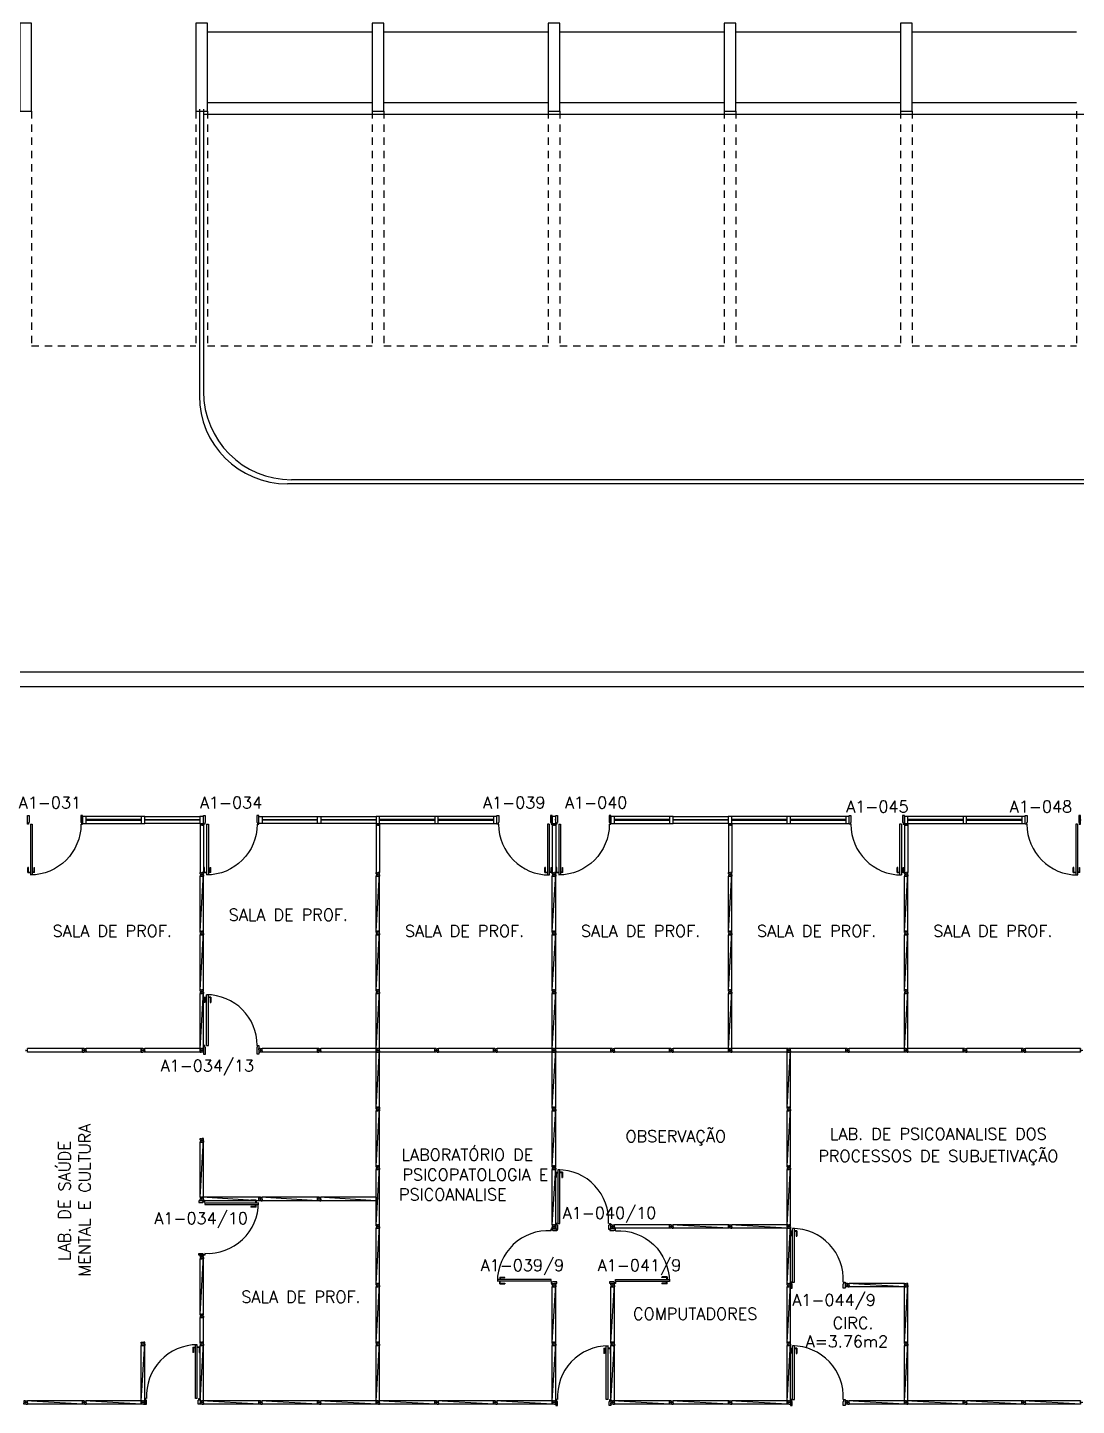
# Model space of a CAD drawing. Header units: millimetres. Extents: x 2641 to 2879, y 1208 to 1302.
# Drawn here: x 2684.07 to 2701.93, y 1226.85 to 1250.32 of the extents above; entities that cross this region are included whole.
import ezdxf
from ezdxf.enums import TextEntityAlignment as Align

# ---------------------------------------------------------------- set-up
doc = ezdxf.new("R2010")
doc.units = ezdxf.units.MM
doc.linetypes.add('HIDDEN2', pattern=[0.1875, 0.125, -0.0625])
for name, color, linetype in [('AREA', 2, 'Continuous'), ('BANC', 2, 'Continuous'), ('DIV', 2, 'Continuous'), ('ESTR', 3, 'Continuous'), ('PISO', 1, 'Continuous'), ('PROJ', 1, 'HIDDEN2'), ('TEXTO', 2, 'Continuous'), ('TEXTO-ENDEREÇO', 2, 'Continuous')]:
    doc.layers.add(name, color=color, linetype=linetype)
doc.styles.add('UNB-100', font='simplex.shx', dxfattribs={"height": 0.2})
doc.styles.add('UNB-100-1', font='simplex.shx', dxfattribs={"height": 0.2})

# ---------------------------------------------------------------- blocks, each defined once
blk = doc.blocks.new('PILAR-SLS')
blk.add_lwpolyline([(0.003, -44.497), (0.203, -44.497), (0.203, -42.997), (0.003, -42.997)], close=True)
blk = doc.blocks.new('DIV-SLS')
for p, q in [((-0.0051, 0), (0.0051, 0)), ((0, -0.0051), (0, 0.0051)), ((0.0205, 0.006), (0.03, 0.006)), ((0.0205, -0.006), (0.0205, 0.006)), ((0.03, 0.03), (0.97, 0.03)), ((0.03, 0.03), (0.03, -0.03)), ((0.03, 0.009), (0.03, 0.027)), ((0.03, 0.005), (0.03, -0.005)), ((0.97, 0.03), (0.97, -0.03)), ((0.9795, 0.006), (0.97, 0.006)), ((0.97, 0.005), (0.97, -0.005)), ((0.9795, -0.006), (0.9795, 0.006)), ((1.0051, 0), (0.9949, 0)), ((0.9949, 0), (1.0051, 0)), ((1, -0.0051), (1, 0.0051)), ((0.0205, -0.006), (0.03, -0.006)), ((0.03, -0.03), (0.03, -0.009)), ((0.03, -0.009), (0.03, -0.027)), ((0.03, -0.03), (0.97, -0.03)), ((0.9795, -0.006), (0.97, -0.006))]:
    blk.add_line(p, q)
blk = doc.blocks.new('DIVMT-SLS')
for p, q in [((-0.03, 0.03), (-0.03, 0.006)), ((-0.008, 0.03), (-0.03, 0.03)), ((-0.0185, 0.006), (-0.03, 0.006)), ((-0.0185, -0.006), (-0.0185, 0.006)), ((-0.008, 0.03), (-0.008, 0.02)), ((-0.008, 0.02), (0.008, 0.02)), ((-0.0051, 0), (0.0051, 0)), ((0.0051, 0), (-0.0051, 0)), ((-0.0051, 0), (0.0051, 0)), ((0.97, -0.03), (0, 0.03)), ((0, -0.0051), (0, 0.0051)), ((0, 0.0051), (0, -0.0051)), ((0.008, 0.03), (0.008, 0.02)), ((0.008, 0.03), (0.03, 0.03)), ((0.0205, 0.006), (0.03, 0.006)), ((0.0205, -0.006), (0.0205, 0.006)), ((0.0205, 0.006), (0.0205, -0.006)), ((0.0205, 0.006), (0.03, 0.006)), ((0.97, 0.03), (0.03, 0.03)), ((0.03, 0.006), (0.03, 0.03)), ((0.03, -0.03), (0.03, 0.03)), ((0.03, -0.005), (0.03, 0.005)), ((0.97, 0.03), (0.97, 0.009)), ((0.97, 0.009), (0.97, 0.027)), ((0.9795, 0.006), (0.97, 0.006)), ((0.97, -0.005), (0.97, 0.005)), ((0.9795, 0.006), (0.9795, -0.006)), ((1.0051, 0), (0.9949, 0)), ((1, 0.0051), (1, -0.0051)), ((-0.0185, -0.006), (-0.03, -0.006)), ((-0.03, -0.03), (-0.03, -0.006)), ((-0.008, -0.03), (-0.03, -0.03)), ((-0.008, -0.03), (-0.008, -0.02)), ((-0.008, -0.02), (0.008, -0.02)), ((0.008, -0.03), (0.008, -0.02)), ((0.008, -0.03), (0.03, -0.03)), ((0.0205, -0.006), (0.03, -0.006)), ((0.0205, -0.006), (0.03, -0.006)), ((0.03, -0.006), (0.03, -0.03)), ((0.97, -0.03), (0.03, -0.03)), ((0.9795, -0.006), (0.97, -0.006)), ((0.97, -0.009), (0.97, -0.027))]:
    blk.add_line(p, q)
blk = doc.blocks.new('PDV1E-SLS')
at = {"layer": 'DIV'}
for p, q in [((-0.94, 0.075), (-0.91, 0.075)), ((-0.94, 0.06), (-0.94, 0.075)), ((-0.94, -0.06), (-0.94, 0.06)), ((-0.91, 0.075), (-0.91, -0.045)), ((0, 0.075), (-0.03, 0.075)), ((-0.03, 0.075), (-0.03, -0.045)), ((0, 0.06), (0, 0.075)), ((0, -0.06), (0, 0.06)), ((0, 0), (0.012, 0)), ((-0.94, -0.075), (-0.94, -0.06)), ((-0.92, -0.075), (-0.94, -0.075)), ((-0.92, -0.045), (-0.92, -0.075)), ((-0.92, -0.045), (-0.91, -0.045)), ((-0.082, -0.075), (-0.082, -0.94)), ((-0.052, -0.075), (-0.082, -0.075)), ((-0.052, -0.075), (-0.052, -0.94)), ((-0.02, -0.045), (-0.03, -0.045)), ((-0.02, -0.045), (-0.02, -0.075)), ((-0.02, -0.075), (0, -0.075)), ((0, -0.075), (0, -0.06)), ((-0.114, -0.81), (-0.124, -0.81)), ((-0.124, -0.9), (-0.124, -0.81)), ((-0.124, -0.9), (-0.084, -0.9)), ((-0.114, -0.89), (-0.114, -0.81)), ((-0.114, -0.89), (-0.084, -0.89)), ((-0.019, -0.89), (-0.049, -0.89)), ((-0.009, -0.9), (-0.049, -0.9)), ((-0.019, -0.81), (-0.009, -0.81)), ((-0.019, -0.89), (-0.019, -0.81)), ((-0.009, -0.9), (-0.009, -0.81)), ((-0.082, -0.94), (-0.052, -0.94))]:
    blk.add_line(p, q, dxfattribs=at)
blk.add_arc((-0.048, -0.075), 0.865, 180, 270, dxfattribs=at)
blk = doc.blocks.new('PDV2E-SLS')
at = {"layer": 'DIV'}
for p, q in [((0.065, 0.05), (0.065, 0.965)), ((0.095, 0.965), (0.065, 0.965)), ((0.095, 0.05), (0.095, 0.965)), ((0.023, 0.925), (0.063, 0.925)), ((0.023, 0.925), (0.023, 0.835)), ((0.033, 0.835), (0.023, 0.835)), ((0.033, 0.915), (0.063, 0.915)), ((0.033, 0.915), (0.033, 0.835)), ((0.138, 0.925), (0.097, 0.925)), ((0.128, 0.915), (0.097, 0.915)), ((0.128, 0.915), (0.128, 0.835)), ((0.128, 0.835), (0.137, 0.835)), ((0.138, 0.925), (0.138, 0.835)), ((0.049, 0.05), (0.029, 0.05)), ((0.029, 0.05), (0.029, 0.035)), ((0.029, 0.035), (0.029, -0.035)), ((0.049, 0.02), (0.049, 0.05)), ((0.049, 0.02), (0.059, 0.02)), ((0.059, -0.05), (0.059, 0.02)), ((0.065, 0.05), (0.095, 0.05)), ((0.928, -0.05), (0.928, 0.02)), ((0.938, 0.02), (0.928, 0.02)), ((0.938, 0.05), (0.958, 0.05)), ((0.938, 0.02), (0.938, 0.05)), ((0.958, 0.05), (0.958, 0.035)), ((0.958, 0.035), (0.958, -0.035)), ((0.029, -0.035), (0.029, -0.05)), ((0.029, -0.05), (0.059, -0.05)), ((0.958, -0.05), (0.928, -0.05)), ((0.958, -0.035), (0.958, -0.05))]:
    blk.add_line(p, q, dxfattribs=at)
blk.add_arc((0.062, 0.1), 0.865, 356.6786, 90, dxfattribs=at)
blk = doc.blocks.new('A$C4205519C')
at = {"layer": 'DIV'}
for p, q in [((0, 0.038), (0, 0.06)), ((0.024, 0.06), (0, 0.06)), ((0, 0.038), (0.01, 0.038)), ((0, 0.022), (0, 0)), ((0, 0.022), (0.01, 0.022)), ((0, 0), (0.024, 0)), ((0.01, 0.022), (0.01, 0.038)), ((0.024, 0.051), (0.024, 0.06)), ((0.024, 0.051), (0.024, 0.06)), ((0.024, 0.051), (0.036, 0.051)), ((0.036, 0.051), (0.024, 0.051)), ((0.036, 0.012), (0.024, 0.012)), ((0.024, 0.012), (0.024, 0)), ((0.025, 0.03), (0.035, 0.03)), ((0.035, 0.03), (0.025, 0.03)), ((0.03, 0.025), (0.03, 0.035)), ((0.03, 0.035), (0.03, 0.025)), ((0.03, 0.025), (0.03, 0.035)), ((0.036, 0.051), (0.036, 0.06)), ((0.036, 0.051), (0.036, 0.06)), ((0.036, 0.06), (0.06, 0.06)), ((0.036, 0.012), (0.036, 0)), ((0.06, 0), (0.036, 0)), ((0.05, 0.022), (0.05, 0.038)), ((0.06, 0.038), (0.05, 0.038)), ((0.06, 0.022), (0.05, 0.022)), ((0.06, 0.038), (0.06, 0.06)), ((0.06, 0.022), (0.06, 0))]:
    blk.add_line(p, q, dxfattribs=at)
blk = doc.blocks.new('PDV2D-SLS')
at = {"layer": 'DIV'}
for p, q in [((0.03, 0.05), (0.06, 0.05)), ((0.03, 0.035), (0.03, 0.05)), ((0.03, -0.035), (0.03, 0.035)), ((0.06, 0.05), (0.06, -0.02)), ((0.941, 0.05), (0.941, -0.02)), ((0.971, 0.05), (0.941, 0.05)), ((0.971, 0.035), (0.971, 0.05)), ((0.971, -0.035), (0.971, 0.035)), ((0.03, -0.05), (0.03, -0.035)), ((0.05, -0.05), (0.03, -0.05)), ((0.05, -0.02), (0.06, -0.02)), ((0.05, -0.02), (0.05, -0.05)), ((0.079, -0.05), (0.109, -0.05)), ((0.079, -0.05), (0.079, -0.965)), ((0.109, -0.05), (0.109, -0.965)), ((0.951, -0.02), (0.941, -0.02)), ((0.951, -0.02), (0.951, -0.05)), ((0.951, -0.05), (0.971, -0.05)), ((0.971, -0.05), (0.971, -0.035)), ((0.036, -0.925), (0.036, -0.835)), ((0.046, -0.835), (0.036, -0.835)), ((0.036, -0.925), (0.076, -0.925)), ((0.046, -0.915), (0.046, -0.835)), ((0.046, -0.915), (0.076, -0.915)), ((0.141, -0.915), (0.111, -0.915)), ((0.151, -0.925), (0.111, -0.925)), ((0.141, -0.915), (0.141, -0.835)), ((0.141, -0.835), (0.151, -0.835)), ((0.151, -0.925), (0.151, -0.835)), ((0.109, -0.965), (0.079, -0.965))]:
    blk.add_line(p, q, dxfattribs=at)
blk.add_arc((0.076, -0.1), 0.865, 270, 3.3214, dxfattribs=at)
blk = doc.blocks.new('MTT-SLS')
for p, q in [((-0.008, 0.03), (-0.03, 0.03)), ((-0.03, 0.03), (-0.03, 0.006)), ((-0.0185, 0.006), (-0.03, 0.006)), ((-0.0185, -0.006), (-0.0185, 0.006)), ((-0.008, 0.03), (-0.008, 0.02)), ((-0.008, 0.02), (0.008, 0.02)), ((-0.0051, 0), (0.0051, 0)), ((0, -0.0051), (0, 0.0051)), ((0.008, 0.03), (0.03, 0.03)), ((0.008, 0.03), (0.008, 0.02)), ((0.0205, -0.006), (0.0205, 0.006)), ((0.0205, 0.006), (0.03, 0.006)), ((0.03, 0.006), (0.03, 0.03)), ((-0.03, -0.03), (-0.03, -0.006)), ((-0.0185, -0.006), (-0.03, -0.006)), ((-0.008, -0.03), (-0.03, -0.03)), ((-0.008, -0.02), (0.008, -0.02)), ((-0.008, -0.03), (-0.008, -0.02)), ((0.008, -0.03), (0.008, -0.02)), ((0.008, -0.03), (0.03, -0.03)), ((0.0205, -0.006), (0.03, -0.006)), ((0.03, -0.006), (0.03, -0.03))]:
    blk.add_line(p, q)
blk = doc.blocks.new('MTINI-SLS')
for p, q in [((-0.005, 0), (0.005, 0)), ((0, 0.001), (0, 0.02)), ((0.008, 0.02), (0, 0.02)), ((0, -0.005), (0, 0.005)), ((0, -0.02), (0, 0.001)), ((0.008, 0.03), (0.03, 0.03)), ((0.008, 0.03), (0.008, 0.02)), ((0.02, 0.006), (0.02, -0.006)), ((0.02, 0.006), (0.03, 0.006)), ((0.02, -0.004), (0.02, 0.004)), ((0.023, 0.006), (0.03, 0.006)), ((0.03, 0.006), (0.03, 0.03)), ((0, -0.02), (0.008, -0.02)), ((0.008, -0.03), (0.008, -0.02)), ((0.008, -0.03), (0.03, -0.03)), ((0.02, -0.006), (0.03, -0.006)), ((0.023, -0.006), (0.03, -0.006)), ((0.03, -0.006), (0.03, -0.03))]:
    blk.add_line(p, q)

msp = doc.modelspace()

# ---------------------------------------------------------------- linework, layer by layer
at = {"layer": 'BANC'}
for p, q in [((2870.149, 1239.34), (2654.133, 1239.34)), ((2870.149, 1239.09), (2654.133, 1239.09))]:
    msp.add_line(p, q, dxfattribs=at)
at = {"layer": 'DIV'}
for p, q in [((2685.002, 1236.885), (2685.002, 1236.766)), ((2685.062, 1236.885), (2685.002, 1236.885)), ((2685.002, 1236.885), (2685.002, 1236.766)), ((2685.062, 1236.885), (2685.002, 1236.885)), ((2685.002, 1236.765), (2685.062, 1236.765)), ((2685.002, 1236.765), (2685.062, 1236.765)), ((2685.002, 1236.765), (2685.062, 1236.765)), ((2685.062, 1236.765), (2685.062, 1236.885)), ((2685.062, 1236.765), (2685.062, 1236.885)), ((2685.062, 1236.819), (2686.002, 1236.819)), ((2685.062, 1236.765), (2686.002, 1236.765)), ((2686.002, 1236.885), (2685.063, 1236.885)), ((2686.002, 1236.831), (2685.063, 1236.831)), ((2686.002, 1236.885), (2686.002, 1236.766)), ((2686.062, 1236.885), (2686.002, 1236.885)), ((2686.002, 1236.885), (2686.002, 1236.766)), ((2686.062, 1236.885), (2686.002, 1236.885)), ((2686.002, 1236.765), (2686.062, 1236.765)), ((2686.002, 1236.765), (2686.062, 1236.765)), ((2686.002, 1236.765), (2686.062, 1236.765)), ((2686.062, 1236.765), (2686.062, 1236.885)), ((2686.062, 1236.765), (2686.062, 1236.885)), ((2686.062, 1236.885), (2687.002, 1236.885)), ((2686.062, 1236.831), (2687.002, 1236.831)), ((2687.002, 1236.819), (2686.062, 1236.819)), ((2687.002, 1236.765), (2686.062, 1236.765)), ((2687.002, 1236.885), (2687.002, 1236.766)), ((2687.062, 1236.885), (2687.002, 1236.885)), ((2687.002, 1236.885), (2687.002, 1236.766)), ((2687.062, 1236.885), (2687.002, 1236.885)), ((2687.002, 1236.765), (2687.062, 1236.765)), ((2687.002, 1236.765), (2687.062, 1236.765)), ((2687.002, 1236.765), (2687.062, 1236.765)), ((2687.003, 1236.736), (2687.003, 1235.928)), ((2687.003, 1236.736), (2687.024, 1236.736)), ((2687.063, 1236.736), (2687.003, 1236.736)), ((2687.024, 1236.736), (2687.006, 1236.736)), ((2687.027, 1236.745), (2687.027, 1236.736)), ((2687.027, 1236.745), (2687.039, 1236.745)), ((2687.038, 1236.736), (2687.028, 1236.736)), ((2687.039, 1236.745), (2687.039, 1236.736)), ((2687.042, 1236.736), (2687.06, 1236.736)), ((2687.062, 1236.765), (2687.062, 1236.885)), ((2687.062, 1236.765), (2687.062, 1236.885)), ((2687.063, 1236.736), (2687.063, 1235.928)), ((2688.003, 1236.765), (2688.003, 1236.885)), ((2688.003, 1236.885), (2688.063, 1236.885)), ((2688.003, 1236.765), (2688.003, 1236.885)), ((2688.003, 1236.885), (2688.063, 1236.885)), ((2688.063, 1236.765), (2688.003, 1236.765)), ((2688.063, 1236.765), (2688.003, 1236.765)), ((2688.063, 1236.765), (2688.003, 1236.765)), ((2688.063, 1236.885), (2688.063, 1236.766)), ((2688.063, 1236.885), (2688.063, 1236.766)), ((2688.063, 1236.885), (2689.003, 1236.885)), ((2688.063, 1236.831), (2689.003, 1236.831)), ((2689.003, 1236.819), (2688.063, 1236.819)), ((2689.003, 1236.765), (2688.063, 1236.765)), ((2689.003, 1236.765), (2689.003, 1236.885)), ((2689.003, 1236.885), (2689.063, 1236.885)), ((2689.003, 1236.765), (2689.003, 1236.885)), ((2689.003, 1236.885), (2689.063, 1236.885)), ((2689.063, 1236.765), (2689.003, 1236.765)), ((2689.063, 1236.765), (2689.003, 1236.765)), ((2689.063, 1236.765), (2689.003, 1236.765)), ((2689.063, 1236.885), (2689.063, 1236.766)), ((2689.063, 1236.885), (2689.063, 1236.766)), ((2689.063, 1236.885), (2690.003, 1236.885)), ((2689.063, 1236.831), (2690.003, 1236.831)), ((2690.003, 1236.819), (2689.063, 1236.819)), ((2690.003, 1236.765), (2689.063, 1236.765)), ((2690.002, 1236.885), (2690.002, 1236.766)), ((2690.062, 1236.885), (2690.002, 1236.885)), ((2690.002, 1236.885), (2690.002, 1236.766)), ((2690.062, 1236.885), (2690.002, 1236.885)), ((2690.002, 1236.765), (2690.062, 1236.765)), ((2690.002, 1236.765), (2690.062, 1236.765)), ((2690.002, 1236.765), (2690.062, 1236.765)), ((2690.003, 1236.736), (2690.003, 1235.928)), ((2690.003, 1236.736), (2690.024, 1236.736)), ((2690.063, 1236.736), (2690.003, 1236.736)), ((2690.024, 1236.736), (2690.006, 1236.736)), ((2690.027, 1236.745), (2690.027, 1236.736)), ((2690.027, 1236.745), (2690.039, 1236.745)), ((2690.038, 1236.736), (2690.028, 1236.736)), ((2690.039, 1236.745), (2690.039, 1236.736)), ((2690.042, 1236.736), (2690.06, 1236.736)), ((2690.062, 1236.765), (2690.062, 1236.885)), ((2690.062, 1236.765), (2690.062, 1236.885)), ((2690.062, 1236.819), (2691.002, 1236.819)), ((2690.062, 1236.765), (2691.002, 1236.765)), ((2691.002, 1236.885), (2690.063, 1236.885)), ((2691.002, 1236.831), (2690.063, 1236.831)), ((2690.063, 1236.736), (2690.063, 1235.928)), ((2691.002, 1236.885), (2691.002, 1236.766)), ((2691.062, 1236.885), (2691.002, 1236.885)), ((2691.002, 1236.885), (2691.002, 1236.766)), ((2691.062, 1236.885), (2691.002, 1236.885)), ((2691.002, 1236.765), (2691.062, 1236.765)), ((2691.002, 1236.765), (2691.062, 1236.765)), ((2691.002, 1236.765), (2691.062, 1236.765)), ((2691.062, 1236.765), (2691.062, 1236.885)), ((2691.062, 1236.765), (2691.062, 1236.885)), ((2691.062, 1236.819), (2692.002, 1236.819)), ((2691.062, 1236.765), (2692.002, 1236.765)), ((2692.002, 1236.885), (2691.063, 1236.885)), ((2692.002, 1236.831), (2691.063, 1236.831)), ((2692.002, 1236.885), (2692.002, 1236.766)), ((2692.062, 1236.885), (2692.002, 1236.885)), ((2692.002, 1236.885), (2692.002, 1236.766)), ((2692.062, 1236.885), (2692.002, 1236.885)), ((2692.002, 1236.765), (2692.062, 1236.765)), ((2692.002, 1236.765), (2692.062, 1236.765)), ((2692.002, 1236.765), (2692.062, 1236.765)), ((2692.062, 1236.765), (2692.062, 1236.885)), ((2692.062, 1236.765), (2692.062, 1236.885)), ((2693.002, 1236.885), (2693.002, 1236.766)), ((2693.062, 1236.885), (2693.002, 1236.885)), ((2693.002, 1236.885), (2693.002, 1236.766)), ((2693.062, 1236.885), (2693.002, 1236.885)), ((2693.002, 1236.765), (2693.062, 1236.765)), ((2693.002, 1236.765), (2693.062, 1236.765)), ((2693.002, 1236.765), (2693.062, 1236.765)), ((2693.003, 1236.736), (2693.003, 1235.928)), ((2693.003, 1236.736), (2693.024, 1236.736)), ((2693.063, 1236.736), (2693.003, 1236.736)), ((2693.024, 1236.736), (2693.006, 1236.736)), ((2693.027, 1236.745), (2693.027, 1236.736)), ((2693.027, 1236.745), (2693.039, 1236.745)), ((2693.038, 1236.736), (2693.028, 1236.736)), ((2693.039, 1236.745), (2693.039, 1236.736)), ((2693.042, 1236.736), (2693.06, 1236.736)), ((2693.062, 1236.765), (2693.062, 1236.885)), ((2693.062, 1236.765), (2693.062, 1236.885)), ((2693.063, 1236.736), (2693.063, 1235.928)), ((2694.002, 1236.885), (2694.002, 1236.766)), ((2694.062, 1236.885), (2694.002, 1236.885)), ((2694.002, 1236.885), (2694.002, 1236.766)), ((2694.062, 1236.885), (2694.002, 1236.885)), ((2694.002, 1236.765), (2694.062, 1236.765)), ((2694.002, 1236.765), (2694.062, 1236.765)), ((2694.002, 1236.765), (2694.062, 1236.765)), ((2694.062, 1236.765), (2694.062, 1236.885)), ((2694.062, 1236.765), (2694.062, 1236.885)), ((2694.062, 1236.819), (2695.002, 1236.819)), ((2694.062, 1236.765), (2695.002, 1236.765)), ((2695.002, 1236.885), (2694.063, 1236.885)), ((2695.002, 1236.831), (2694.063, 1236.831)), ((2695.002, 1236.885), (2695.002, 1236.766)), ((2695.062, 1236.885), (2695.002, 1236.885)), ((2695.002, 1236.885), (2695.002, 1236.766)), ((2695.062, 1236.885), (2695.002, 1236.885)), ((2695.002, 1236.765), (2695.062, 1236.765)), ((2695.002, 1236.765), (2695.062, 1236.765)), ((2695.002, 1236.765), (2695.062, 1236.765)), ((2695.062, 1236.765), (2695.062, 1236.885)), ((2695.062, 1236.765), (2695.062, 1236.885)), ((2695.062, 1236.885), (2696.002, 1236.885)), ((2695.062, 1236.831), (2696.002, 1236.831)), ((2696.002, 1236.819), (2695.062, 1236.819)), ((2696.002, 1236.765), (2695.062, 1236.765)), ((2696.062, 1236.885), (2696.002, 1236.885)), ((2696.002, 1236.885), (2696.002, 1236.766)), ((2696.062, 1236.885), (2696.002, 1236.885)), ((2696.002, 1236.885), (2696.002, 1236.766)), ((2696.002, 1236.765), (2696.062, 1236.765)), ((2696.002, 1236.765), (2696.062, 1236.765)), ((2696.002, 1236.765), (2696.062, 1236.765)), ((2696.003, 1236.736), (2696.003, 1235.928)), ((2696.003, 1236.736), (2696.024, 1236.736)), ((2696.063, 1236.736), (2696.003, 1236.736)), ((2696.003, 1236.736), (2696.003, 1235.928)), ((2696.024, 1236.736), (2696.006, 1236.736)), ((2696.027, 1236.745), (2696.027, 1236.736)), ((2696.027, 1236.745), (2696.039, 1236.745)), ((2696.038, 1236.736), (2696.028, 1236.736)), ((2696.039, 1236.745), (2696.039, 1236.736)), ((2696.042, 1236.736), (2696.06, 1236.736)), ((2696.062, 1236.765), (2696.062, 1236.885)), ((2696.062, 1236.765), (2696.062, 1236.885)), ((2696.062, 1236.819), (2697.002, 1236.819)), ((2696.062, 1236.765), (2697.002, 1236.765)), ((2697.002, 1236.885), (2696.063, 1236.885)), ((2697.002, 1236.831), (2696.063, 1236.831)), ((2696.063, 1236.736), (2696.063, 1235.928)), ((2697.062, 1236.885), (2697.002, 1236.885)), ((2697.002, 1236.885), (2697.002, 1236.766)), ((2697.062, 1236.885), (2697.002, 1236.885)), ((2697.002, 1236.885), (2697.002, 1236.766)), ((2697.002, 1236.765), (2697.062, 1236.765)), ((2697.002, 1236.765), (2697.062, 1236.765)), ((2697.002, 1236.765), (2697.062, 1236.765)), ((2697.062, 1236.765), (2697.062, 1236.885)), ((2697.062, 1236.765), (2697.062, 1236.885)), ((2697.062, 1236.819), (2698.002, 1236.819)), ((2697.062, 1236.765), (2698.002, 1236.765)), ((2698.002, 1236.885), (2697.063, 1236.885)), ((2698.002, 1236.831), (2697.063, 1236.831)), ((2698.062, 1236.885), (2698.002, 1236.885)), ((2698.002, 1236.885), (2698.002, 1236.766)), ((2698.062, 1236.885), (2698.002, 1236.885)), ((2698.002, 1236.885), (2698.002, 1236.766)), ((2698.002, 1236.765), (2698.062, 1236.765)), ((2698.002, 1236.765), (2698.062, 1236.765)), ((2698.002, 1236.765), (2698.062, 1236.765)), ((2698.062, 1236.765), (2698.062, 1236.885)), ((2698.062, 1236.765), (2698.062, 1236.885)), ((2699.062, 1236.885), (2699.002, 1236.885)), ((2699.002, 1236.885), (2699.002, 1236.766)), ((2699.062, 1236.885), (2699.002, 1236.885)), ((2699.002, 1236.885), (2699.002, 1236.766)), ((2699.002, 1236.765), (2699.062, 1236.765)), ((2699.002, 1236.765), (2699.062, 1236.765)), ((2699.002, 1236.765), (2699.062, 1236.765)), ((2699.003, 1236.736), (2699.003, 1235.928)), ((2699.063, 1236.736), (2699.003, 1236.736)), ((2699.003, 1236.736), (2699.024, 1236.736)), ((2699.003, 1236.736), (2699.003, 1235.928)), ((2699.024, 1236.736), (2699.006, 1236.736)), ((2699.027, 1236.745), (2699.039, 1236.745)), ((2699.027, 1236.745), (2699.027, 1236.736)), ((2699.038, 1236.736), (2699.028, 1236.736)), ((2699.039, 1236.745), (2699.039, 1236.736)), ((2699.042, 1236.736), (2699.06, 1236.736)), ((2699.062, 1236.765), (2699.062, 1236.885)), ((2699.062, 1236.765), (2699.062, 1236.885)), ((2699.062, 1236.819), (2700.002, 1236.819)), ((2699.062, 1236.765), (2700.002, 1236.765)), ((2700.002, 1236.885), (2699.063, 1236.885)), ((2700.002, 1236.831), (2699.063, 1236.831)), ((2699.063, 1236.736), (2699.063, 1235.928)), ((2700.062, 1236.885), (2700.002, 1236.885)), ((2700.002, 1236.885), (2700.002, 1236.766)), ((2700.062, 1236.885), (2700.002, 1236.885)), ((2700.002, 1236.885), (2700.002, 1236.766)), ((2700.002, 1236.765), (2700.062, 1236.765)), ((2700.002, 1236.765), (2700.062, 1236.765)), ((2700.002, 1236.765), (2700.062, 1236.765)), ((2700.062, 1236.765), (2700.062, 1236.885)), ((2700.062, 1236.765), (2700.062, 1236.885)), ((2700.062, 1236.819), (2701.002, 1236.819)), ((2700.062, 1236.765), (2701.002, 1236.765)), ((2701.002, 1236.885), (2700.063, 1236.885)), ((2701.002, 1236.831), (2700.063, 1236.831)), ((2701.062, 1236.885), (2701.002, 1236.885)), ((2701.002, 1236.885), (2701.002, 1236.766)), ((2701.062, 1236.885), (2701.002, 1236.885)), ((2701.002, 1236.885), (2701.002, 1236.766)), ((2701.002, 1236.765), (2701.062, 1236.765)), ((2701.002, 1236.765), (2701.062, 1236.765)), ((2701.002, 1236.765), (2701.062, 1236.765)), ((2701.062, 1236.765), (2701.062, 1236.885)), ((2701.062, 1236.765), (2701.062, 1236.885)), ((2687.003, 1228.406), (2687.027, 1228.406)), ((2687.003, 1228.384), (2687.003, 1228.406)), ((2687.003, 1228.384), (2687.013, 1228.384)), ((2687.003, 1228.368), (2687.003, 1228.346)), ((2687.003, 1228.368), (2687.013, 1228.368)), ((2687.003, 1228.346), (2687.063, 1228.346)), ((2687.027, 1228.346), (2687.003, 1228.346)), ((2687.003, 1227.928), (2687.003, 1228.346)), ((2687.013, 1228.384), (2687.013, 1228.368)), ((2687.027, 1228.395), (2687.027, 1228.406)), ((2687.027, 1228.395), (2687.039, 1228.395)), ((2687.027, 1228.356), (2687.027, 1228.346)), ((2687.039, 1228.356), (2687.027, 1228.356)), ((2687.027, 1228.356), (2687.027, 1228.346)), ((2687.027, 1228.356), (2687.039, 1228.356)), ((2687.038, 1228.376), (2687.028, 1228.376)), ((2687.028, 1228.376), (2687.038, 1228.376)), ((2687.028, 1228.346), (2687.038, 1228.346)), ((2687.033, 1228.381), (2687.033, 1228.371)), ((2687.033, 1228.371), (2687.033, 1228.381)), ((2687.033, 1228.381), (2687.033, 1228.371)), ((2687.063, 1228.406), (2687.039, 1228.406)), ((2687.039, 1228.395), (2687.039, 1228.406)), ((2687.039, 1228.356), (2687.039, 1228.346)), ((2687.039, 1228.356), (2687.039, 1228.346)), ((2687.039, 1228.346), (2687.063, 1228.346)), ((2687.053, 1228.384), (2687.053, 1228.368)), ((2687.063, 1228.384), (2687.053, 1228.384)), ((2687.063, 1228.368), (2687.053, 1228.368)), ((2687.063, 1228.384), (2687.063, 1228.406)), ((2687.063, 1228.368), (2687.063, 1228.346)), ((2687.063, 1227.928), (2687.063, 1228.346)), ((2687.003, 1227.928), (2687.063, 1227.928)), ((2687.024, 1227.928), (2687.006, 1227.928)), ((2687.027, 1227.919), (2687.027, 1227.928)), ((2687.039, 1227.919), (2687.027, 1227.919)), ((2687.028, 1227.928), (2687.038, 1227.928)), ((2687.038, 1227.898), (2687.028, 1227.898)), ((2687.033, 1227.893), (2687.033, 1227.903)), ((2687.039, 1227.919), (2687.039, 1227.928)), ((2687.063, 1227.928), (2687.042, 1227.928)), ((2687.042, 1227.928), (2687.06, 1227.928))]:
    msp.add_line(p, q, dxfattribs=at)
at = {"layer": 'PISO'}
for p, q in [((2687.133, 1250.249), (2689.933, 1250.249)), ((2690.133, 1250.249), (2692.933, 1250.249)), ((2693.133, 1250.249), (2695.933, 1250.249)), ((2696.133, 1250.249), (2698.933, 1250.249)), ((2699.133, 1250.249), (2701.933, 1250.249)), ((2686.992, 1248.934), (2686.992, 1244.051)), ((2687.062, 1248.934), (2687.062, 1244.121)), ((2687.133, 1249.049), (2689.933, 1249.049)), ((2690.133, 1249.049), (2692.933, 1249.049)), ((2693.133, 1249.049), (2695.933, 1249.049)), ((2696.133, 1249.049), (2698.933, 1249.049)), ((2699.133, 1249.049), (2701.933, 1249.049)), ((2687.062, 1248.849), (2707.985, 1248.849)), ((2699.133, 1248.899), (2699.133, 1248.849)), ((2704.927, 1242.621), (2688.562, 1242.621)), ((2704.978, 1242.551), (2688.492, 1242.551))]:
    msp.add_line(p, q, dxfattribs=at)
for centre in [(2688.492, 1244.051), (2688.562, 1244.121)]:
    msp.add_ellipse(centre, major_axis=(-1.061, 1.061), ratio=1, start_param=0.785398, end_param=2.356194, dxfattribs=at)
at = {"layer": 'PROJ'}
for p, q in [((2684.133, 1248.899), (2684.133, 1244.899)), ((2686.933, 1248.899), (2686.933, 1244.899)), ((2687.133, 1248.899), (2687.133, 1244.899)), ((2689.933, 1248.899), (2689.933, 1244.899)), ((2690.133, 1248.899), (2690.133, 1244.899)), ((2692.933, 1248.899), (2692.933, 1244.899)), ((2693.133, 1248.899), (2693.133, 1244.899)), ((2695.933, 1248.899), (2695.933, 1244.899)), ((2696.133, 1248.899), (2696.133, 1244.899)), ((2698.933, 1248.899), (2698.933, 1244.899)), ((2699.133, 1248.899), (2699.133, 1244.899)), ((2701.933, 1248.899), (2701.933, 1244.899)), ((2684.133, 1244.899), (2686.933, 1244.899)), ((2687.133, 1244.899), (2689.933, 1244.899)), ((2690.133, 1244.899), (2692.933, 1244.899)), ((2693.133, 1244.899), (2695.933, 1244.899)), ((2696.133, 1244.899), (2698.933, 1244.899)), ((2699.133, 1244.899), (2701.933, 1244.899))]:
    msp.add_line(p, q, dxfattribs=at)

# ---------------------------------------------------------------- block references
at = {"layer": 'DIV', "xscale": -1}
for p in [(2684.062, 1236.826), (2687.063, 1236.826), (2693.062, 1236.826)]:
    msp.add_blockref('PDV1E-SLS', p, dxfattribs=at)
at = {"layer": 'DIV'}
for name, p, rotation in [('MTINI-SLS', (2687.033, 1236.765), 270), ('MTINI-SLS', (2690.033, 1236.765), 270), ('MTINI-SLS', (2693.033, 1236.765), 270), ('MTINI-SLS', (2696.033, 1236.765), 270), ('MTINI-SLS', (2699.033, 1236.765), 270), ('DIVMT-SLS', (2687.033, 1235.898), 270), ('DIVMT-SLS', (2690.033, 1235.898), 270), ('DIVMT-SLS', (2693.033, 1235.898), 270), ('DIVMT-SLS', (2696.033, 1235.898), 270), ('DIVMT-SLS', (2699.033, 1235.898), 270), ('DIVMT-SLS', (2687.033, 1234.898), 270), ('DIVMT-SLS', (2690.033, 1234.898), 270), ('DIVMT-SLS', (2693.033, 1234.898), 270), ('DIVMT-SLS', (2696.033, 1234.898), 270), ('DIVMT-SLS', (2699.033, 1234.898), 270), ('DIVMT-SLS', (2687.033, 1233.898), 270), ('DIVMT-SLS', (2690.033, 1233.898), 270), ('DIVMT-SLS', (2693.033, 1233.898), 270), ('DIVMT-SLS', (2696.033, 1233.898), 270), ('DIVMT-SLS', (2699.033, 1233.898), 270), ('PDV1E-SLS', (2687.064, 1232.906), 180), ('DIV-SLS', (2685.033, 1232.898), 180), ('DIV-SLS', (2686.033, 1232.898), 180), ('DIV-SLS', (2687.033, 1232.898), 180), ('DIV-SLS', (2689.033, 1232.898), 180), ('DIV-SLS', (2690.033, 1232.898), 180), ('DIVMT-SLS', (2690.033, 1232.898), 270), ('DIV-SLS', (2691.033, 1232.898), 180), ('DIV-SLS', (2692.033, 1232.898), 180), ('DIV-SLS', (2693.033, 1232.898), 180), ('DIVMT-SLS', (2693.033, 1232.898), 270), ('DIV-SLS', (2694.033, 1232.898), 180), ('DIV-SLS', (2695.033, 1232.898), 180), ('DIV-SLS', (2696.033, 1232.898), 180), ('DIV-SLS', (2697.033, 1232.898), 180), ('DIVMT-SLS', (2697.033, 1232.898), 270), ('DIV-SLS', (2698.033, 1232.898), 180), ('DIV-SLS', (2699.033, 1232.898), 180), ('DIV-SLS', (2700.033, 1232.898), 180), ('DIV-SLS', (2701.033, 1232.898), 180), ('DIV-SLS', (2702.033, 1232.898), 180), ('DIVMT-SLS', (2690.033, 1231.898), 270), ('MTT-SLS', (2690.033, 1231.898), 180), ('DIVMT-SLS', (2693.033, 1231.898), 270), ('DIVMT-SLS', (2697.033, 1231.898), 270), ('DIVMT-SLS', (2687.033, 1231.366), 270), ('DIVMT-SLS', (2690.033, 1230.898), 270), ('DIVMT-SLS', (2693.033, 1230.898), 270), ('DIVMT-SLS', (2697.033, 1230.898), 270), ('PDV2E-SLS', (2687.033, 1230.366), 270), ('DIVMT-SLS', (2690.033, 1229.898), 270), ('DIV-SLS', (2695.033, 1229.898), 180), ('DIVMT-SLS', (2697.033, 1229.898), 270), ('PDV2E-SLS', (2693.033, 1228.898), 90), ('DIVMT-SLS', (2687.033, 1229.376), 270), ('DIVMT-SLS', (2690.033, 1228.898), 270), ('DIVMT-SLS', (2693.033, 1228.898), 270), ('DIVMT-SLS', (2694.033, 1228.898), 270), ('DIVMT-SLS', (2697.033, 1228.898), 270), ('DIVMT-SLS', (2699.033, 1228.898), 270), ('DIVMT-SLS', (2686.033, 1227.898), 270), ('PDV2D-SLS', (2687.033, 1226.918), 180), ('DIVMT-SLS', (2687.033, 1227.898), 270), ('DIVMT-SLS', (2690.033, 1227.898), 270), ('DIVMT-SLS', (2693.033, 1227.898), 270), ('PDV2D-SLS', (2694.033, 1226.898), 180), ('DIVMT-SLS', (2694.033, 1227.898), 270), ('DIVMT-SLS', (2697.033, 1227.898), 270), ('DIVMT-SLS', (2699.033, 1227.898), 270)]:
    msp.add_blockref(name, p, dxfattribs=dict(at, rotation=rotation))
for name, p in [('PDV1E-SLS', (2693.002, 1236.826)), ('PDV1E-SLS', (2699.002, 1236.826)), ('PDV1E-SLS', (2702.002, 1236.826)), ('A$C4205519C', (2685.003, 1232.868)), ('A$C4205519C', (2686.003, 1232.868)), ('A$C4205519C', (2687.003, 1232.868)), ('A$C4205519C', (2688.003, 1232.868)), ('A$C4205519C', (2689.003, 1232.868)), ('MTT-SLS', (2691.033, 1232.898)), ('MTT-SLS', (2692.033, 1232.898)), ('MTT-SLS', (2693.033, 1232.898)), ('MTT-SLS', (2694.033, 1232.898)), ('MTT-SLS', (2695.033, 1232.898)), ('MTT-SLS', (2696.033, 1232.898)), ('MTT-SLS', (2697.033, 1232.898)), ('MTT-SLS', (2698.033, 1232.898)), ('MTT-SLS', (2699.033, 1232.898)), ('MTT-SLS', (2700.033, 1232.898)), ('MTT-SLS', (2701.033, 1232.898)), ('PDV2E-SLS', (2693.038, 1229.898)), ('DIVMT-SLS', (2687.033, 1230.366)), ('DIVMT-SLS', (2688.033, 1230.366)), ('DIVMT-SLS', (2689.033, 1230.366)), ('MTT-SLS', (2693.033, 1229.898)), ('MTT-SLS', (2694.033, 1229.898)), ('DIVMT-SLS', (2695.033, 1229.898)), ('DIVMT-SLS', (2696.033, 1229.898)), ('PDV2E-SLS', (2697.033, 1228.898)), ('DIVMT-SLS', (2698.033, 1228.898)), ('MTT-SLS', (2694.035, 1227.896)), ('PDV2E-SLS', (2697.033, 1226.898)), ('A$C4205519C', (2699.003, 1227.868)), ('DIVMT-SLS', (2684.033, 1226.898)), ('DIVMT-SLS', (2685.033, 1226.898)), ('MTT-SLS', (2686.033, 1226.898)), ('DIVMT-SLS', (2687.033, 1226.898)), ('DIVMT-SLS', (2688.033, 1226.898)), ('DIVMT-SLS', (2689.033, 1226.898)), ('DIVMT-SLS', (2690.033, 1226.898)), ('DIVMT-SLS', (2691.033, 1226.898)), ('MTT-SLS', (2692.033, 1226.898)), ('DIVMT-SLS', (2692.033, 1226.898)), ('MTT-SLS', (2693.033, 1226.898)), ('DIVMT-SLS', (2694.033, 1226.898)), ('DIVMT-SLS', (2695.033, 1226.898)), ('DIVMT-SLS', (2696.033, 1226.898)), ('MTT-SLS', (2697.033, 1226.898)), ('DIVMT-SLS', (2698.033, 1226.898)), ('DIVMT-SLS', (2699.033, 1226.898)), ('DIVMT-SLS', (2700.033, 1226.898)), ('DIVMT-SLS', (2701.033, 1226.898))]:
    msp.add_blockref(name, p, dxfattribs=at)
at = {"layer": 'DIV', "xscale": -1, "rotation": 270}
msp.add_blockref('PDV2E-SLS', (2694.033, 1228.899), dxfattribs=at)
at = {"layer": 'ESTR'}
for p in [(2683.93, 1293.396), (2686.93, 1293.396), (2689.93, 1293.396), (2692.93, 1293.396), (2695.93, 1293.396), (2698.93, 1293.396)]:
    msp.add_blockref('PILAR-SLS', p, dxfattribs=at)

# ---------------------------------------------------------------- texts
at = {"layer": 'AREA', "style": 'UNB-100'}
msp.add_text('A=3.76m2', height=0.2, dxfattribs=at).set_placement((2698.022, 1227.839), align=Align.CENTER)
at = {"layer": 'TEXTO', "style": 'UNB-100'}
for s, p in [('SALA DE PROF.', (2688.508, 1235.107)), ('SALA DE PROF.', (2685.508, 1234.832)), ('SALA DE PROF.', (2691.508, 1234.832)), ('SALA DE PROF.', (2694.508, 1234.832)), ('SALA DE PROF.', (2697.508, 1234.832)), ('SALA DE PROF.', (2700.508, 1234.832)), ('OBSERVAÇÃO', (2695.108, 1231.335)), ('LAB. DE PSICOANALISE DOS', (2699.58, 1231.374)), ('LABORATÓRIO DE', (2691.558, 1231.019)), ('PROCESSOS DE SUBJETIVAÇÃO', (2699.58, 1230.998)), ('PSICOPATOLOGIA E', (2691.693, 1230.681)), ('PSICOANALISE', (2691.309, 1230.342)), ('SALA DE PROF.', (2688.723, 1228.599)), ('COMPUTADORES', (2695.438, 1228.309)), ('CIRC.', (2698.128, 1228.152))]:
    msp.add_text(s, height=0.2, dxfattribs=at).set_placement(p, align=Align.CENTER)
for s, p in [('MENTAL E CULTURA', (2685.14, 1230.346)), ('LAB. DE SAÚDE', (2684.794, 1230.334))]:
    msp.add_text(s, height=0.2, rotation=90, dxfattribs=at).set_placement(p, align=Align.CENTER)
at = {"layer": 'TEXTO-ENDEREÇO', "style": 'UNB-100-1'}
for s, p in [('A1-031', (2683.915, 1237.019)), ('A1-034', (2687, 1237.019)), ('A1-039', (2691.824, 1237.019)), ('A1-040', (2693.219, 1237.019)), ('A1-045', (2698.01, 1236.951)), ('A1-048', (2700.797, 1236.951)), ('A1-034/13', (2686.331, 1232.537)), ('A1-034/10', (2686.225, 1229.937)), ('A1-040/10', (2693.181, 1230.029)), ('A1-039/9', (2691.783, 1229.137)), ('A1-041/9', (2693.777, 1229.137)), ('A1-044/9', (2697.091, 1228.545))]:
    msp.add_text(s, height=0.2, dxfattribs=at).set_placement(p)

doc.saveas('drawing.dxf')
